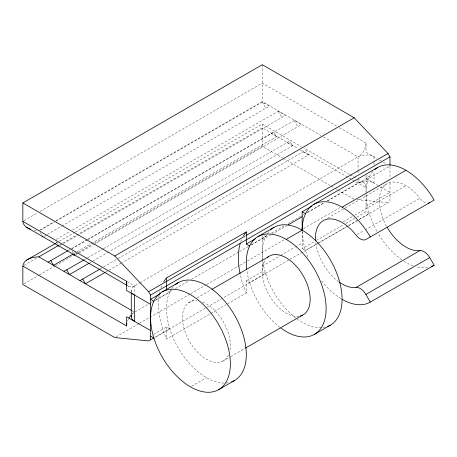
<?xml version="1.0" encoding="UTF-8"?>
<svg xmlns="http://www.w3.org/2000/svg" width="457" height="457" viewBox="0 0 457 457"><rect width="100%" height="100%" fill="white"/><g stroke="black" fill="none" stroke-linecap="round" stroke-linejoin="round"><path stroke-width="0.34" stroke-dasharray="2.29 1.71" d="M131.279 291.874L131.279 290.492M24.084 220.668L37.663 212.831M40.13 211.402L262.278 83.145L337.003 126.286M39.428 230.237L53.629 222.039M56.097 220.617L262.278 101.58L320.974 135.466M40.456 230.117L55.286 221.554M55.903 221.199L262.278 102.048L269.441 106.184L63.192 225.261M43.998 236.343L63.066 225.335M56.417 239.331L70.012 231.482M72.48 230.054L278.239 111.262L285.402 115.404L79.152 234.475M55.685 243.347L58.759 241.57M59.21 241.307L74.759 232.322M75.239 232.047L262.278 124.081L301.42 146.64M24.084 265.363L37.663 257.525M59.181 245.101L262.278 127.846L298.113 148.536M59.958 245.563L62.346 244.181M63.58 243.467L78.535 234.835M68.704 250.27L71.172 248.842M71.526 248.637L86.973 239.719M87.59 239.359L273.84 131.833L276.576 136.574L93.062 242.524M71.76 248.905L87.207 239.988M87.824 239.628L294.199 120.482L301.363 124.618L95.119 243.695M73.908 253.578L76.382 252.155M76.999 251.796L92.445 242.878M24.084 283.797L38.896 275.245M39.513 274.891L54.937 265.98M55.554 265.626L74.685 254.583M75.302 254.223L77.77 252.801M78.387 252.441L91.966 244.604M94.433 243.181L262.278 146.274L282.632 158.025M75.919 254.778L78.433 253.327M78.924 253.041L94.496 244.049M84.396 259.639L87.133 258.056M87.755 257.702L103.202 248.779M103.55 248.579L289.801 141.047L292.537 145.789L109.023 251.738M89.869 262.798L92.343 261.37M92.96 261.01L108.406 252.093M100.363 268.853L103.448 267.071M103.716 266.917L117.929 258.708M118.277 258.508L305.762 150.262L308.498 155.003L122.516 262.381M105.835 272.012L108.303 270.584M108.92 270.23L121.899 262.735M131.519 291.829A11.288 6.518 0 0 1 134.581 285.888L139.522 283.037M140.139 282.677L358.048 156.871A11.288 6.518 0 0 1 374.009 156.871L374.009 161.841M135.198 311.8L148.165 304.311M151.25 302.528L152.484 301.82M156.191 299.678L172.855 290.058M175.322 288.63L188.29 281.146M191.374 279.364L238.908 251.921M239.525 251.567L248.785 246.22M251.253 244.792L268.539 234.818M271.624 233.036L284.591 225.547M288.293 223.41L303.722 214.499M307.43 212.362L324.099 202.737M327.183 200.96L358.048 183.137A11.288 6.518 0 0 1 374.009 183.137L374.009 171.067M155.106 300.517L169.838 292.012L167.616 290.726M251.487 244.872L265.608 236.72L263.386 235.435M307.355 212.614L324.544 202.691M327.612 200.92L369.359 176.819L366.028 174.894M262.278 239.811L270.87 234.847M271.487 234.492L286.836 225.632M366.028 179.909L389.97 166.085L389.97 178.156M115.981 336.855L138.814 323.67M139.431 323.316L190.032 294.102M190.649 293.742L206.078 284.837M206.695 284.483L239.399 265.597M240.016 265.243L246.803 261.324M247.42 260.964L284.443 239.594M303.574 228.546L339.979 207.529M327.572 218.16L344.761 208.238M345.378 207.884L387.125 183.783M188.564 302.825L194.705 299.278M197.161 297.861L211.283 289.709M262.278 266.077L280.078 255.8M280.695 255.446L294.816 247.288M295.428 246.934L302.18 243.038M366.028 206.176L389.97 192.351L378.922 185.97M343.224 221.851L352.347 216.584M354.626 215.264L405.936 185.645M153.615 334.393L166.508 326.949L169.838 328.874L154.872 337.512M246.317 280.872L262.278 271.658L265.608 273.583L249.648 282.797L246.317 280.872L246.317 293.006L226.672 304.351M302.18 231.613L302.18 248.619L315.69 240.822M316.301 240.468L343.316 224.873M345.772 223.456L356.209 217.429M356.82 217.075L366.028 211.757L369.359 213.682L358.922 219.708M154.78 337.357L289.304 259.69M289.921 259.33L389.97 201.571L389.97 180.995M318.403 243.101L305.51 250.545L302.18 248.619M319.02 242.747L347.874 226.084M348.485 225.729L358.311 220.063M159.145 295.393A67.722 39.096 60 0 0 166.508 339.083L210.094 313.919M210.706 313.565L226.055 304.705M357.191 234.481L364.029 230.534M365.172 229.871L419.897 198.275A11.288 6.518 60 0 0 427.009 203.114M222.742 361.201L230.111 356.951M230.722 356.597L244.843 348.445M191.449 386.274L206.41 377.636M36.554 230.499L33.755 230.122M356.997 199.612L388.033 202.685M339.471 127.714L366.028 143.047L366.028 152.261L377.076 158.642M379.533 160.059L382.606 161.835M383.217 162.189L386.291 163.96M323.447 136.894L358.048 156.871L358.048 169.65M366.028 178.527L378.305 185.616M349.485 174.38L303.865 148.045M350.102 174.734L356.9 178.658M357.517 179.013L363.692 182.577M300.569 149.953L366.028 187.747A11.288 6.518 -60 0 0 358.048 183.137L358.048 180.298M271.104 133.415L276.576 136.574M287.065 142.63L292.537 145.789M303.025 151.844L308.498 155.003M283.249 158.385L330.737 185.799M331.354 186.159L334.438 187.936M335.055 188.295L337.523 189.718M338.14 190.072L354.175 199.332M127.16 281.603L134.581 285.888L134.581 293.697M127.086 285.374L128.937 286.448M132.124 310.737L133.97 311.8M294.199 120.482L297.781 126.686M278.239 111.262L281.82 117.472M262.278 102.048L265.86 108.252M72.12 250.95L73.423 253.207M56.16 241.736L57.462 243.992M40.199 232.522L41.501 234.778M374.009 162.549L374.009 166.811M366.028 175.522L366.028 192.62M366.028 194.756L366.028 211.757M358.048 170.358L358.048 173.906M262.278 64.717L262.278 101.58M262.278 124.07L262.278 146.274M262.278 236.046L262.278 258.936M262.278 259.65L262.278 271.658M166.508 326.949L166.508 339.083M338.711 281.746A37.623 21.719 60 0 1 315.764 242.49M386.485 226.095A37.623 21.719 60 0 1 385.354 185.016A37.623 21.719 60 0 1 419.897 198.275M341.048 298.689A56.434 32.584 60 0 1 320.848 279.97M307.744 256.857A56.434 32.584 60 0 1 302.191 231.305M427.769 267.539A56.434 32.584 60 0 1 416.915 267.002M413.197 265.865A56.434 32.584 60 0 1 403.851 261.175M401.737 259.765A56.434 32.584 60 0 1 378.402 233.818M376.985 231.362A56.434 32.584 60 0 1 366.074 195.585M366.04 192.22A56.434 32.584 60 0 1 372.918 171.426M228.249 382.732A56.434 32.584 60 0 1 179.555 350.131A56.434 32.584 60 0 1 171.107 289.698M171.821 288.618A56.434 32.584 60 0 1 173.392 286.619M325.373 327.149A56.434 32.584 60 0 1 275.937 295.822A56.434 32.584 60 0 1 266.877 234.407M267.591 233.321A56.434 32.584 60 0 1 269.162 231.328M366.028 143.047A11.288 6.518 -60 0 1 358.048 156.871M134.581 285.888A11.288 6.518 -60 0 1 127.492 284.997M127.492 321.231A11.288 6.518 -60 0 1 128.388 319.14M132.387 313.776A11.288 6.518 -60 0 1 133.13 313.148M132.204 314.176A11.288 6.518 0 0 1 133.895 312.588M246.317 293.006A67.722 39.096 60 0 1 240.222 274.309M240.748 241.89A67.722 39.096 60 0 1 241.999 238.731M159.693 292.457A67.722 39.096 60 0 1 159.956 291.315M160.938 287.967A67.722 39.096 60 0 1 162.189 284.808M279.884 327.315A56.434 32.584 60 0 1 246.917 270.755M228.534 354.9A33.858 19.548 60 0 1 189.604 341.545A33.858 19.548 60 0 1 196.938 300.7M202.759 302.123A33.858 19.548 60 0 1 229.854 350.702M298.964 316.244A33.858 19.548 60 0 1 269.316 295.302A33.858 19.548 60 0 1 265.911 259.113"/><path stroke-width="0.69" d="M131.279 292.566L131.279 316.764M153.615 338.026L148.611 340.916L114.747 337.563L22.85 284.505L22.85 266.077C23.787 258.896 32.733 256.931 38.811 256.863L58.565 245.455M30.236 229.151C26.843 227.917 22.964 225.381 22.85 221.377L22.85 202.948L262.278 64.717L354.175 117.775L388.033 153.518L389.97 156.871L389.97 165.377M26.535 260.187L55.685 243.347M48.048 262.192L68.082 250.625M73.291 253.938L53.52 265.351L50.784 260.616M64.009 271.407L84.048 259.839M89.252 263.152L69.481 274.566L66.745 269.83M22.85 202.948L114.747 256.006L354.175 117.775M79.969 280.627L100.009 269.053M105.213 272.366L85.442 283.786L82.706 279.044M163.715 281.872A67.722 39.096 60 0 1 166.508 277.953L246.317 231.876L246.317 244.009L249.648 245.935M114.747 256.006L148.611 291.749L244.872 236.172M246.106 235.458L388.033 153.518M150.547 339.802L150.547 295.102L389.97 156.871M162.201 291.92L178.161 282.706M257.971 236.629L273.932 227.409M313.833 204.37L377.682 167.513M160.367 293.634L150.547 299.301L153.878 301.226M246.317 244.009L255.526 238.691M286.219 239.399L302.18 230.185L302.18 211.757L312.005 206.084M288.064 224.924L302.18 216.772M342.087 207.147L405.936 170.284M211.894 289.355L268.373 256.748M245.455 348.091L302.551 315.124M339.694 282.443A37.623 21.719 60 0 0 356.049 287.436L419.897 250.573A11.288 6.518 60 0 1 429.729 257.577L434.15 265.237L370.301 302.1A56.434 32.584 60 0 1 342.087 299.306M356.049 287.436A11.288 6.518 60 0 1 365.88 294.439L429.729 257.577M218.663 389.644L234.63 380.43M314.439 334.353L330.4 325.138M30.853 229.368L30.391 229.208M302.18 211.757L305.51 213.682M22.85 221.377L126.6 281.278A11.288 6.518 -60 0 0 126.909 283.637M127.086 285.374L26.535 227.266M150.547 304.316L126.6 290.492L126.6 281.278M38.811 256.863L131.513 310.383M150.547 330.582L126.6 316.764L126.6 325.978L22.85 266.077M150.547 336.163L153.878 338.089M365.88 294.439L370.301 302.1M148.611 291.749L150.547 295.102M74.074 254.338L74.725 255.463M58.113 245.123L58.764 246.249M42.153 235.909L42.804 237.034M166.508 277.953L166.508 290.086M131.519 315.427A11.288 6.518 0 0 0 134.581 321.368L134.581 295.102A11.288 6.518 0 0 1 132.696 293.657M240.102 273.749A67.722 39.096 60 0 1 240.222 243.541M243.524 235.795A67.722 39.096 60 0 1 246.317 231.876M302.18 230.185A56.434 32.584 60 0 1 326.818 201.84A56.434 32.584 60 0 1 370.301 236.937M434.15 265.237A56.434 32.584 60 0 1 431.614 266.46M374.689 169.667A56.434 32.584 60 0 1 434.15 200.075L365.88 239.491A11.288 6.518 60 0 1 356.049 235.138A37.623 21.719 60 0 0 328.086 219.023A37.623 21.719 60 0 0 315.593 240.69M419.897 250.573A37.623 21.719 60 0 1 387.125 227.226M126.6 325.978A11.288 6.518 -60 0 1 126.909 323.265M128.937 318.112A11.288 6.518 -60 0 1 130.919 315.301M429.729 202.628A11.288 6.518 60 0 1 428.215 203.119M246.751 269.499A56.434 32.584 60 0 1 284.037 238.211A56.434 32.584 60 0 1 326.092 310.28A56.434 32.584 60 0 1 280.964 328.12M175.162 284.86A56.434 32.584 60 0 1 234.475 315.004A56.434 32.584 60 0 1 231.562 381.852M270.475 229.985A56.434 32.584 60 0 1 329.977 259.256A56.434 32.584 60 0 1 327.332 326.561M267.499 257.434A33.858 19.548 60 0 1 303.557 276.422A33.858 19.548 60 0 1 300.226 315.993M151.044 325.287A56.434 32.584 60 0 0 215.601 391.066A56.434 32.584 60 0 0 204.702 305.962A56.434 32.584 60 0 0 151.044 325.287"/></g></svg>
